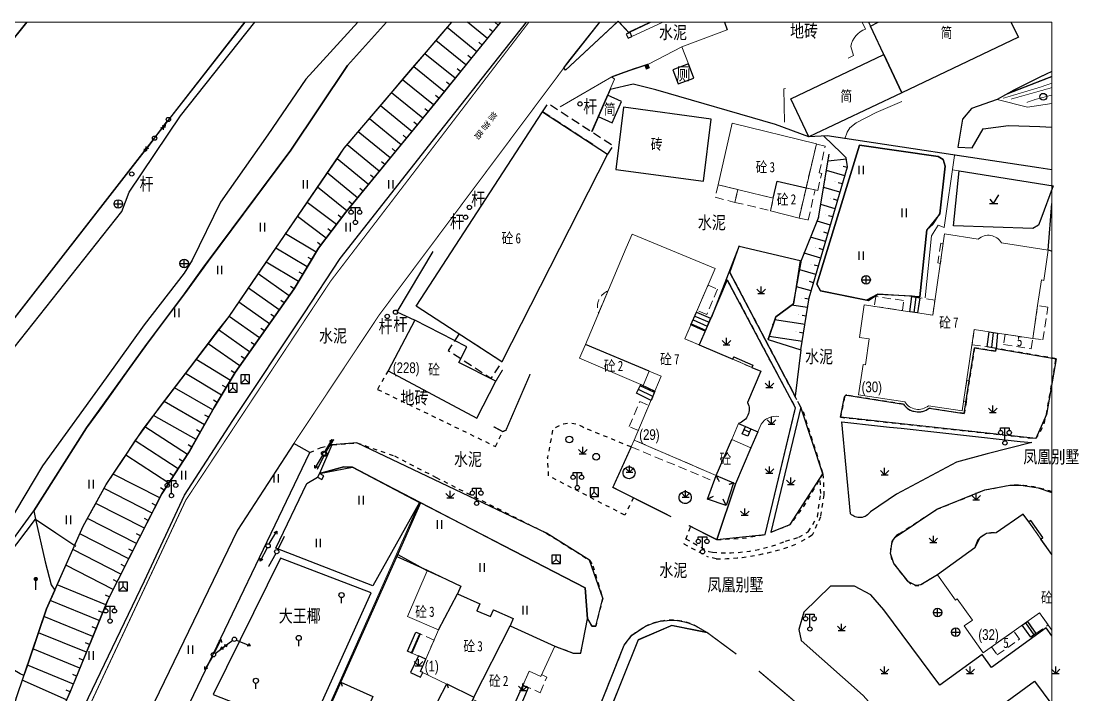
# Model space of a CAD drawing. Extents: x 396500 to 398250, y 1005980 to 1008200.
# Drawn here: x 397579.6 to 397703.1, y 1007451.5 to 1007530.1 of the extents above; entities that cross this region are included whole.
import ezdxf
from ezdxf.enums import TextEntityAlignment as Align

# ---------------------------------------------------------------- set-up
doc = ezdxf.new("R2010")
doc.units = 0
doc.header["$LTSCALE"] = 0.5
for name, pattern in [('X4', [1.6, 0, -1.6]), ('X5', [3, 2, -1]), ('X6', [2, 1, -1])]:
    doc.linetypes.add(name, pattern=pattern)
doc.layers.get('0').update_dxf_attribs({"linetype": 'CONTINUOUS'})
doc.layers.add('ASSIST', color=7, linetype='CONTINUOUS', plot=False)
for name, color, linetype in [('DGX', 2, 'CONTINUOUS'), ('DLDW', 11, 'CONTINUOUS'), ('DLSS', 4, 'CONTINUOUS'), ('DMTZ', 3, 'CONTINUOUS'), ('GXYZ', 2, 'CONTINUOUS'), ('JMD', 6, 'CONTINUOUS'), ('ZBTZ', 3, 'CONTINUOUS')]:
    doc.layers.add(name, color=color, linetype=linetype)
doc.layers.add('绘图层', color=6, linetype='CONTINUOUS', lineweight=5)
doc.styles.add('宋体', font='SIMSUN.TTF')
doc.styles.add('正等线体', font='simhei.ttf')
doc.styles.add('细等线体', font='长等线体_0.TTF', dxfattribs={"width": 0.8})
doc.linetypes.add('10421', pattern='A,2,[150,AAA.SHX,S=1,R=0,X=0,Y=1],1e-11', length=2)
doc.linetypes.add('10422', pattern='A,2,[150,AAA.SHX,S=1,R=0,X=0,Y=1],2,[177,AAA.SHX,S=1,R=0,X=0,Y=0.8],1e-09', length=4)
doc.linetypes.add('1161', pattern='A,0,[149,AAA.SHX,S=0.15,R=0,X=0,Y=0],-1.6', length=1.6)
doc.linetypes.add('443', pattern='A,5,[169,AAA.SHX,S=0.83,R=0,X=0,Y=0],5', length=10)
doc.linetypes.add('444', pattern='A,4.5,[145,AAA.SHX,S=1,R=0,X=0,Y=1],4.5,-0.5,[146,AAA.SHX,S=1,R=0,X=0,Y=0],-0.5', length=10)

# ---------------------------------------------------------------- blocks, each defined once
blk = doc.blocks.new('gc049')
for p, q in [((-1, 1), (-1, -1)), ((1, 1), (-1, 1)), ((-1, -1), (0, 0)), ((0, 0), (0, 1)), ((0, 0), (1, -1)), ((1, -1), (1, 1)), ((-1, -1), (1, -1))]:
    blk.add_line(p, q)
blk = doc.blocks.new('gc043')
for p, q in [((-1, 0), (1, 0)), ((0, -1), (0, 1))]:
    blk.add_line(p, q)
blk.add_circle((0, 0), 1)
blk = doc.blocks.new('gc097')
for p, q in [((-1, 2.9), (-1, 3.5)), ((-1, 3.5), (1, 3.5)), ((0, 0.5), (0, 3.5)), ((1, 3.5), (1, 2.9))]:
    blk.add_line(p, q)
for centre in [(-1, 2.4), (1, 2.4), (0, 0)]:
    blk.add_circle(centre, 0.5)
blk = doc.blocks.new('gc013b')
at = {"linetype": 'Continuous'}
blk.add_line((0.5, 0), (4, 0), dxfattribs=at)
at = {"linetype": 'Continuous', "flags": 128}
blk.add_lwpolyline([(3.39, 0.35), (4, 0), (3.39, -0.35)], dxfattribs=at)
blk = doc.blocks.new('gc170')
at = {"linetype": 'Continuous'}
blk.add_circle((0, 0), 0.5, dxfattribs=at)
blk = doc.blocks.new('gc124')
for p, q in [((-1, 1), (0, 0)), ((-0.8, 0), (0.8, 0)), ((0, 0), (0, 1.6)), ((0, 0), (1, 1))]:
    blk.add_line(p, q)
blk = doc.blocks.new('gc122')
blk.add_circle((0, 0), 0.8)
blk = doc.blocks.new('gc013c')
at = {"linetype": 'Continuous'}
blk.add_line((0.5, 0), (4, 0), dxfattribs=at)
at = {"linetype": 'Continuous', "const_width": 0.15, "flags": 128}
blk.add_lwpolyline([(3.775, 0, 1), (3.925, 0, 1)], format="xyb", close=True, dxfattribs=at)
blk = doc.blocks.new('gc013a')
at = {"linetype": 'Continuous'}
blk.add_line((0.5, 0), (4, 0), dxfattribs=at)
at = {"linetype": 'Continuous', "flags": 128}
for points in [[(2.77, 0.35), (3.38, 0), (2.77, -0.35)], [(3.39, 0.35), (4, 0), (3.39, -0.35)]]:
    blk.add_lwpolyline(points, dxfattribs=at)
blk = doc.blocks.new('gc121')
for p, q in [((-0.5, -1), (-0.5, 1)), ((0.5, -1), (0.5, 1))]:
    blk.add_line(p, q)
blk = doc.blocks.new('gc326')
blk.add_circle((0, 0), 0.8)
blk = doc.blocks.new('gc123')
for p, q in [((-1, 0), (1, 0)), ((0, 0), (-0.8, 1)), ((0, 0), (1.2, 2))]:
    blk.add_line(p, q)
blk = doc.blocks.new('gc325')
blk.add_line((0, 0), (0, 1.3))
blk.add_circle((0, 1.9), 0.6)
blk = doc.blocks.new('gc165')
blk.add_line((0, 0), (0, 2))
at = {"const_width": 0.5}
blk.add_lwpolyline([(-0.25, 2.5, 1), (0.25, 2.5, 1)], format="xyb", close=True, dxfattribs=at)
blk = doc.blocks.new('gc002')
at = {"const_width": 1}
blk.add_lwpolyline([(-0.5, 0), (0.5, 0)], dxfattribs=at)
blk = doc.blocks.new('GC200')
at = {"linetype": 'Continuous', "const_width": 0.2, "flags": 128}
blk.add_lwpolyline([(-0.1, 0, 1), (0.1, 0, 1)], format="xyb", close=True, dxfattribs=at)

msp = doc.modelspace()

# ---------------------------------------------------------------- linework, layer by layer
at = {"layer": 'ASSIST', "linetype": 'Continuous', "flags": 128}
for points in [[(397530.33, 1007433.17), (397595.2, 1007516.46), (397605.74, 1007530)], [(397530.33, 1007433.17), (397595.2, 1007516.46), (397605.74, 1007530)], [(397622.27, 1007530), (397617.71, 1007524.93), (397611.1, 1007515.07), (397606.91, 1007509.43), (397601.45, 1007502.1), (397598.69, 1007498.3), (397596.05, 1007494.78), (397594.24, 1007492.37), (397592.04, 1007489.31), (397589.92, 1007486.36), (397588.75, 1007484.73), (397587.26, 1007482.66), (397584.41, 1007478.18), (397582.37, 1007474.97), (397581.09, 1007472.95), (397581.28, 1007472), (397582.4, 1007467), (397583.13, 1007464.33), (397583.55, 1007463.7), (397586.85, 1007471.16), (397589.09, 1007475.2), (397589.56, 1007476.04), (397591.56, 1007479.05), (397592.92, 1007481.14), (397595.89, 1007485.17), (397599.3, 1007489.65), (397602.67, 1007494.07), (397603.89, 1007495.66), (397607.28, 1007500.61), (397609.36, 1007503.64), (397616.51, 1007514.06), (397617.34, 1007515.28), (397619.65, 1007517.98), (397622.25, 1007521.03), (397623.81, 1007522.86), (397625.37, 1007524.69), (397626.94, 1007526.53), (397628.49, 1007528.34), (397629.91, 1007530)], [(397635.6, 1007530), (397633.08, 1007526.88), (397628.23, 1007520.91), (397619.95, 1007510.79), (397617.54, 1007507.84), (397614.34, 1007503.62), (397613.25, 1007501.79), (397611.51, 1007498.89), (397604.61, 1007489.1), (397602.15, 1007485.01), (397599.54, 1007480.41), (397599.15, 1007479.72), (397596.03, 1007474.93), (397592.51, 1007468.01), (397590.92, 1007464.89), (397589.68, 1007462.46), (397587.7, 1007457.61), (397587.01, 1007455.91), (397585.89, 1007453.18), (397585.66, 1007452.6), (397585.32, 1007451.82), (397584.76, 1007450.55)], [(397587.01, 1007450.21), (397594, 1007464.8), (397598.69, 1007474.78), (397604.35, 1007483.51), (397612.62, 1007495.96), (397616.87, 1007502.4), (397627.76, 1007516.27), (397638.63, 1007530)], [(397649.23, 1007530), (397643.2, 1007524.41), (397643.01, 1007524.67), (397643.73, 1007525.64), (397647.2, 1007530)]]:
    msp.add_lwpolyline(points, dxfattribs=at)
at = {"layer": 'ASSIST', "linetype": 'X4'}
for points in [[(397552.82, 1007401.83), (397553.56, 1007404.91), (397556.72, 1007409.59), (397561.85, 1007416.6), (397564.78, 1007420.59), (397569.52, 1007428.85), (397576.48, 1007442.4), (397579.06, 1007451.18), (397582.59, 1007461.52), (397586.85, 1007471.16), (397589.56, 1007476.04), (397593.86, 1007482.5), (397603.89, 1007495.66), (397617.34, 1007515.28), (397629.91, 1007530)], [(397666.84, 1007492.98), (397667.74, 1007495.62), (397669.83, 1007497.13), (397670.74, 1007502.21), (397672.74, 1007507.17), (397674, 1007514.58)]]:
    msp.add_lwpolyline(points, dxfattribs=at)
at = {"layer": 'ASSIST', "linetype": '1161', "flags": 128}
for points in [[(397649.46, 1007530), (397650.58, 1007528.81), (397653.13, 1007530)], [(397700, 1007524.24), (397698.68, 1007523.6), (397695.54, 1007522.08), (397693.6, 1007520.97), (397690.61, 1007519.93), (397689.57, 1007518.67), (397688.99, 1007515.41), (397690.69, 1007515.32), (397691.98, 1007517.55), (397694.94, 1007517.93), (397698.6, 1007517.83), (397700, 1007517.74)], [(397700, 1007503.28), (397699.56, 1007503.38), (397700, 1007508.84)], [(397700, 1007467.88), (397698.72, 1007469.67), (397698.95, 1007469.84), (397697.52, 1007471.84), (397697.29, 1007471.68), (397696.63, 1007472.59), (397693.5, 1007470.38), (397692.34, 1007470.31), (397691.52, 1007469.76), (397691.01, 1007468.63), (397686.62, 1007465.51), (397684.67, 1007464.31), (397684.11, 1007464.26), (397683.23, 1007464.67), (397681.55, 1007466.82), (397681.15, 1007467.99), (397681.35, 1007469.4), (397681.68, 1007469.9), (397686.57, 1007473.14), (397692.16, 1007475.4), (397695.1, 1007475.96), (397696.37, 1007475.94), (397698.39, 1007475.65), (397700, 1007475.11)]]:
    msp.add_lwpolyline(points, dxfattribs=at)
at = {"layer": 'ASSIST', "linetype": 'Continuous', "flags": 128}
for points in [[(397686.73, 1007514.33), (397687.3, 1007513.98), (397687.53, 1007513.19), (397686.92, 1007507.61), (397685.4, 1007505.77), (397684.57, 1007497.96), (397679.67, 1007498.26), (397678.34, 1007497.55), (397672.98, 1007498.66), (397672.53, 1007499.41), (397677.51, 1007515.63)], [(397684.31, 1007496.06), (397683.42, 1007496.2), (397683.64, 1007497.98), (397684.56, 1007497.84)], [(397657.83, 1007494.66), (397658.48, 1007496.15), (397660.14, 1007495.44), (397659.5, 1007493.94)], [(397692.65, 1007493.86), (397693.64, 1007493.71), (397693.48, 1007491.92), (397692.45, 1007492.09)], [(397653.63, 1007486.93), (397653.18, 1007485.85), (397651.49, 1007486.69), (397652, 1007487.72)], [(397664.85, 1007482.54), (397664.48, 1007481.67), (397663.84, 1007481.94), (397664.21, 1007482.82)], [(397614.74, 1007476.62), (397614.96, 1007477.05), (397614.46, 1007477.32), (397617.3, 1007478.1), (397618.33, 1007478.05), (397626.13, 1007473.95), (397620.69, 1007464.21), (397609.34, 1007468.59), (397612.97, 1007476.14), (397614.24, 1007476.88)], [(397641.93, 1007457.16), (397644.1, 1007456.37), (397644.96, 1007456.36), (397645.77, 1007460.37), (397645.47, 1007463.97), (397626.27, 1007473.89), (397623.48, 1007467.62), (397627.03, 1007466.02), (397630.98, 1007464.17), (397630.59, 1007463.29), (397633.18, 1007462.11), (397632.85, 1007461.31), (397634.43, 1007460.62), (397634.79, 1007461.41), (397637.09, 1007460.38), (397636.74, 1007459.54)], [(397698.13, 1007458.63), (397697.53, 1007458.21), (397696.53, 1007459.62), (397697.13, 1007460.05)], [(397625.25, 1007456.36), (397624.75, 1007456.58), (397625.72, 1007458.79), (397626.22, 1007458.59)]]:
    msp.add_lwpolyline(points, close=True, dxfattribs=at)
at = {"layer": 'ASSIST', "linetype": '1161', "flags": 128}
for points in [[(397700.13, 1007510.89), (397698.71, 1007507.02), (397698.42, 1007506.3), (397697.75, 1007505.9), (397688.5, 1007506.23), (397689.17, 1007512.63)], [(397662.39, 1007500.8), (397663.48, 1007503.84), (397670.61, 1007502.19), (397669.83, 1007497.13), (397667.74, 1007495.62), (397666.84, 1007492.98), (397670.69, 1007491.74), (397670, 1007486.33)], [(397670.67, 1007485.05), (397667.18, 1007470.48), (397669.44, 1007471.37), (397673.26, 1007477.27)], [(397579.48, 1007453.92), (397575.94, 1007456.02), (397571.32, 1007458.97), (397574.71, 1007463.36), (397581.28, 1007472), (397582.4, 1007467), (397583.13, 1007464.33), (397583.55, 1007463.7), (397582.59, 1007461.52), (397580.34, 1007454.94), (397579.94, 1007453.76)]]:
    msp.add_lwpolyline(points, close=True, dxfattribs=at)
for points in [[(397666.51, 1007470.21), (397670.05, 1007484.97), (397662.08, 1007499.93), (397660.15, 1007495.44), (397658.8, 1007492.32), (397662.73, 1007490.65), (397662.85, 1007490.92), (397665.08, 1007489.98), (397664.96, 1007489.7), (397666, 1007489.25), (397664.46, 1007485.59, -0.461816), (397663.41, 1007483.16), (397665.65, 1007482.2), (397664.84, 1007480.31), (397663.04, 1007476.12), (397660.85, 1007469.6)], [(397699.35, 1007484.21), (397698.1, 1007481.4), (397675.32, 1007483.89), (397675.78, 1007486.26, -0.346306), (397676.05, 1007486.47), (397682.65, 1007485.41, 0.418569), (397685.66, 1007484.93), (397689.76, 1007484.31), (397690.33, 1007488.14), (397690.96, 1007492), (397693.42, 1007491.61), (397693.48, 1007491.92), (397700.49, 1007490.72)]]:
    msp.add_lwpolyline(points, format="xyb", close=True, dxfattribs=at)
at = {"layer": 'DGX', "color": 3, "linetype": 'Continuous', "lineweight": -2, "const_width": 0.15, "elevation": 30, "flags": 128}
msp.add_lwpolyline([(397700, 1007523.66), (397694.72, 1007521.61)], dxfattribs=at)
at = {"layer": 'DGX', "linetype": 'Continuous', "const_width": 0.075, "flags": 128}
for points, elevation in [([(397700, 1007522.88), (397698.63, 1007522.41), (397694.28, 1007521.11)], 30.5), ([(397700, 1007522.36), (397695.23, 1007521.02)], 31), ([(397700, 1007521.49), (397698, 1007520.96), (397697.03, 1007520.62)], 31.5), ([(397691.55, 1007516.8), (397691.54, 1007516.78)], 30.5)]:
    msp.add_lwpolyline(points, dxfattribs=dict(at, elevation=elevation))
at = {"layer": 'DLDW', "linetype": 'Continuous', "flags": 128}
msp.add_lwpolyline([(397658.17, 1007523.46), (397657.57, 1007525.12), (397655.74, 1007524.45), (397656.34, 1007522.8)], close=True, dxfattribs=at)
at = {"layer": 'DLSS', "linetype": 'Continuous', "const_width": 0.2, "elevation": -27.35, "flags": 128}
msp.add_lwpolyline([(397500, 1007429.58), (397500.02, 1007429.6), (397536.53, 1007475.6), (397580.28, 1007530)], dxfattribs=at)
at = {"layer": 'DLSS', "linetype": 'Continuous', "lineweight": 0, "const_width": 0.125, "flags": 128}
for points in [[(397555.19, 1007400), (397568.63, 1007416.74), (397570.99, 1007419.96), (397576.73, 1007428.21), (397580.04, 1007434.05), (397584.84, 1007444.3), (397589.27, 1007453.78), (397598.83, 1007474.19), (397615.76, 1007499.78), (397638.85, 1007529.92), (397638.92, 1007530)], [(397564.12, 1007400), (397569.88, 1007407.06), (397574.06, 1007412.39), (397579.21, 1007419.79), (397584.76, 1007428.03), (397594.59, 1007449.45), (397604.89, 1007470.69), (397611.45, 1007480.81), (397621.44, 1007495.84), (397642.86, 1007524.48), (397647.21, 1007530)]]:
    msp.add_lwpolyline(points, dxfattribs=at)
at = {"layer": 'DLSS', "linetype": 'X6'}
for points in [[(397662.39, 1007500.8), (397670.67, 1007485.05)], [(397670.05, 1007484.97), (397662.08, 1007499.93)]]:
    msp.add_lwpolyline(points, close=True, dxfattribs=at)
msp.add_lwpolyline([(397675.32, 1007483.89), (397698.1, 1007481.4, 0.133668), (397699.35, 1007484.21), (397700.49, 1007490.72), (397693.48, 1007491.92), (397693.42, 1007491.61), (397690.96, 1007492), (397690.33, 1007488.14), (397689.97, 1007485.69), (397689.76, 1007484.31), (397685.66, 1007484.93, -0.418569), (397682.65, 1007485.41), (397676.05, 1007486.47, 0.346306), (397675.78, 1007486.26)], format="xyb", close=True, dxfattribs=at)
for points in [[(397622.46, 1007489.32), (397621.24, 1007487.14), (397635.02, 1007480.47), (397635.86, 1007482.21)], [(397670.93, 1007484.56), (397673.26, 1007477.27), (397673.36, 1007474.84), (397672.97, 1007472.27), (397672, 1007470.11)], [(397613.34, 1007479.77), (397614.64, 1007480.36), (397615.98, 1007480.68), (397618.8, 1007480.9), (397623.21, 1007479.37), (397628.07, 1007476.86), (397640.95, 1007470.36), (397645.99, 1007467.21), (397646.39, 1007466.54), (397647.54, 1007462.77), (397646.72, 1007459.5), (397646.26, 1007459.51), (397645.77, 1007460.37)], [(397651.12, 1007474.49), (397650.11, 1007472.46), (397641.22, 1007477.04), (397641.1, 1007479.18)], [(397657.74, 1007471.01), (397657, 1007469.1), (397659.84, 1007467.59)], [(397641.93, 1007457.16), (397644.1, 1007456.37), (397644.67, 1007456.37), (397644.96, 1007456.36), (397645.77, 1007460.37)]]:
    msp.add_lwpolyline(points, dxfattribs=at)
at = {"layer": 'DLSS', "linetype": 'X6', "flags": 128}
for points in [[(397660.85, 1007469.6), (397663.94, 1007469.76), (397666.51, 1007470.21), (397670.05, 1007484.97)], [(397670.67, 1007485.05), (397667.18, 1007470.48), (397669.44, 1007471.37), (397670.95, 1007473.35), (397673.26, 1007477.27)]]:
    msp.add_lwpolyline(points, dxfattribs=at)
at = {"layer": 'DLSS', "linetype": 'X6'}
for points in [[(397650.86, 1007480.42), (397645.31, 1007482.67, 0.349106), (397641.67, 1007482.38), (397641.1, 1007479.18)], [(397657.24, 1007469.7), (397659.92, 1007468.21), (397660.36, 1007468.13, 0.120147), (397668.89, 1007469.43), (397670.44, 1007469.88), (397671.54, 1007470.51), (397672.61, 1007472.26), (397673.01, 1007474.99), (397672.93, 1007476.71)], [(397686.62, 1007465.51), (397684.67, 1007464.31, -0.299944), (397683.13, 1007464.78), (397681.55, 1007466.82, -0.207146), (397681.21, 1007468.75, -0.269849), (397682.15, 1007470.27), (397686.57, 1007473.14), (397692.16, 1007475.4), (397695.1, 1007475.96, -0.094701), (397700, 1007475.18, -0.094701)], [(397672, 1007470.11), (397670.28, 1007469.13, -0.090632), (397660.8, 1007467.35), (397659.84, 1007467.59)], [(397637.03, 1007423.19), (397636.76, 1007423.92), (397650.04, 1007457.28), (397650.95, 1007458.47), (397652.28, 1007459.35, -0.258295), (397658.66, 1007459.4), (397659.73, 1007458.76)]]:
    msp.add_lwpolyline(points, format="xyb", dxfattribs=at)
at = {"layer": 'DMTZ', "linetype": 'Continuous'}
for p, q in [((397634.08, 1007528.11), (397631.75, 1007530)), ((397635.34, 1007529.66), (397634.92, 1007530)), ((397632.82, 1007526.55), (397629.36, 1007529.36)), ((397634.71, 1007528.88), (397634.32, 1007529.2)), ((397631.55, 1007525), (397628.06, 1007527.84)), ((397633.45, 1007527.33), (397633.06, 1007527.65)), ((397630.29, 1007523.45), (397626.76, 1007526.32)), ((397632.19, 1007525.78), (397631.8, 1007526.09)), ((397629.03, 1007521.9), (397625.46, 1007524.79)), ((397630.92, 1007524.23), (397630.54, 1007524.54)), ((397627.77, 1007520.34), (397624.17, 1007523.27)), ((397629.66, 1007522.67), (397629.28, 1007522.99)), ((397626.51, 1007518.79), (397622.87, 1007521.75)), ((397628.4, 1007521.12), (397628.01, 1007521.44)), ((397625.24, 1007517.24), (397621.58, 1007520.25)), ((397627.14, 1007519.57), (397626.75, 1007519.88)), ((397623.98, 1007515.7), (397620.28, 1007518.73)), ((397625.88, 1007518.02), (397625.49, 1007518.33)), ((397622.71, 1007514.15), (397618.98, 1007517.2)), ((397624.61, 1007516.47), (397624.22, 1007516.79)), ((397621.44, 1007512.6), (397617.68, 1007515.68)), ((397623.34, 1007514.92), (397622.96, 1007515.24)), ((397620.17, 1007511.06), (397616.51, 1007514.06)), ((397676, 1007514.02), (397673.86, 1007513.76)), ((397622.07, 1007513.38), (397621.69, 1007513.69)), ((397675.8, 1007512.07), (397673.68, 1007512.69)), ((397676.08, 1007513.03), (397675.6, 1007513.17)), ((397618.9, 1007509.51), (397615.37, 1007512.41)), ((397620.81, 1007511.83), (397620.42, 1007512.15)), ((397617.64, 1007507.96), (397614.24, 1007510.75)), ((397619.54, 1007510.28), (397619.15, 1007510.6)), ((397675.24, 1007510.15), (397673.34, 1007510.7)), ((397675.52, 1007511.11), (397675.04, 1007511.25)), ((397616.43, 1007506.37), (397613.01, 1007508.96)), ((397618.27, 1007508.74), (397617.88, 1007509.05)), ((397674.96, 1007509.19), (397674.48, 1007509.33)), ((397674.68, 1007508.23), (397673.01, 1007508.72)), ((397615.22, 1007504.78), (397611.87, 1007507.31)), ((397617.03, 1007507.17), (397616.63, 1007507.47)), ((397674.12, 1007506.31), (397672.58, 1007506.76)), ((397674.4, 1007507.27), (397673.92, 1007507.41)), ((397614.06, 1007503.15), (397610.49, 1007505.29)), ((397615.82, 1007505.57), (397615.42, 1007505.88)), ((397673.84, 1007505.35), (397673.36, 1007505.49)), ((397614.62, 1007503.98), (397614.22, 1007504.28)), ((397673.56, 1007504.39), (397671.82, 1007504.89)), ((397613.03, 1007501.43), (397609.36, 1007503.64)), ((397673, 1007502.47), (397671.07, 1007503.03)), ((397673.28, 1007503.43), (397672.8, 1007503.57)), ((397612.01, 1007499.72), (397608.23, 1007501.98)), ((397613.55, 1007502.29), (397613.12, 1007502.55)), ((397672.72, 1007501.51), (397672.24, 1007501.65)), ((397610.91, 1007498.04), (397607.28, 1007500.61)), ((397612.52, 1007500.57), (397612.09, 1007500.83)), ((397672.44, 1007500.55), (397670.54, 1007501.1)), ((397611.49, 1007498.86), (397611.08, 1007499.15)), ((397671.88, 1007498.63), (397670.18, 1007499.12)), ((397672.16, 1007499.59), (397671.68, 1007499.73)), ((397609.76, 1007496.41), (397606.15, 1007498.96)), ((397608.61, 1007494.77), (397605.02, 1007497.31)), ((397610.34, 1007497.23), (397609.93, 1007497.51)), ((397671.47, 1007496.68), (397669.6, 1007496.97)), ((397671.62, 1007497.66), (397671.13, 1007497.74)), ((397607.46, 1007493.14), (397603.89, 1007495.66)), ((397609.19, 1007495.59), (397608.78, 1007495.88)), ((397671.31, 1007495.69), (397670.82, 1007495.76)), ((397606.3, 1007491.51), (397602.67, 1007494.07)), ((397608.03, 1007493.96), (397607.62, 1007494.25)), ((397671.16, 1007494.7), (397667.61, 1007495.26)), ((397670.85, 1007492.72), (397666.96, 1007493.33)), ((397671, 1007493.71), (397670.51, 1007493.79)), ((397605.15, 1007489.87), (397601.46, 1007492.47)), ((397606.88, 1007492.32), (397606.47, 1007492.61)), ((397604.06, 1007488.19), (397600.04, 1007490.61)), ((397605.73, 1007490.69), (397605.32, 1007490.98)), ((397604.58, 1007489.05), (397604.15, 1007489.31)), ((397603.03, 1007486.48), (397598.82, 1007489.01)), ((397602.01, 1007484.76), (397597.52, 1007487.31)), ((397603.55, 1007487.34), (397603.12, 1007487.59)), ((397601.02, 1007483.02), (397596.3, 1007485.71)), ((397602.52, 1007485.62), (397602.09, 1007485.88)), ((397600.04, 1007481.28), (397595.08, 1007484.1)), ((397601.52, 1007483.89), (397601.08, 1007484.14)), ((397599.04, 1007479.55), (397594.07, 1007482.78)), ((397600.53, 1007482.15), (397600.1, 1007482.4)), ((397597.95, 1007477.87), (397592.94, 1007481.13)), ((397599.54, 1007480.41), (397599.11, 1007480.66)), ((397596.86, 1007476.2), (397591.84, 1007479.46)), ((397598.49, 1007478.71), (397598.07, 1007478.98)), ((397595.81, 1007474.49), (397590.37, 1007477.26)), ((397597.4, 1007477.04), (397596.98, 1007477.31)), ((397594.9, 1007472.71), (397589.29, 1007475.57)), ((397596.31, 1007475.36), (397595.89, 1007475.63)), ((397594, 1007470.93), (397588.32, 1007473.82)), ((397595.36, 1007473.6), (397594.91, 1007473.83)), ((397593.09, 1007469.15), (397587.35, 1007472.07)), ((397594.45, 1007471.82), (397594, 1007472.05)), ((397592.18, 1007467.37), (397586.46, 1007470.28)), ((397593.54, 1007470.04), (397593.1, 1007470.27)), ((397591.27, 1007465.58), (397585.65, 1007468.45)), ((397592.64, 1007468.26), (397592.19, 1007468.48)), ((397590.37, 1007463.8), (397584.84, 1007466.61)), ((397591.73, 1007466.47), (397591.28, 1007466.7)), ((397590.82, 1007464.69), (397590.38, 1007464.92)), ((397589.5, 1007462), (397583.82, 1007464.32)), ((397588.74, 1007460.15), (397583.02, 1007462.49)), ((397589.91, 1007462.91), (397589.47, 1007463.14)), ((397589.12, 1007461.08), (397588.66, 1007461.26)), ((397587.98, 1007458.3), (397582.28, 1007460.63)), ((397587.23, 1007456.45), (397581.64, 1007458.73)), ((397588.36, 1007459.22), (397587.9, 1007459.41)), ((397587.61, 1007457.37), (397587.14, 1007457.56)), ((397586.47, 1007454.6), (397580.99, 1007456.84)), ((397585.72, 1007452.74), (397580.34, 1007454.94)), ((397586.85, 1007455.52), (397586.39, 1007455.71)), ((397586.09, 1007453.67), (397585.63, 1007453.86)), ((397584.92, 1007450.91), (397579.74, 1007453.19)), ((397585.32, 1007451.82), (397584.87, 1007452.03))]:
    msp.add_line(p, q, dxfattribs=at)
at = {"layer": 'DMTZ', "linetype": '10421', "flags": 128}
msp.add_lwpolyline([(397546.54, 1007448.85), (397549.58, 1007450.65), (397556.2, 1007460.85), (397558.54, 1007464.46), (397570.59, 1007480.66), (397573.44, 1007484.14), (397576.55, 1007489.23), (397591.36, 1007507.89), (397592.23, 1007510.16), (397598.22, 1007519.05), (397606.9, 1007530)], dxfattribs=at)
at = {"layer": 'DMTZ', "linetype": 'Continuous'}
for points in [[(397552.82, 1007401.83), (397560.84, 1007411.14), (397569.7, 1007422.95), (397575.91, 1007431.81), (397579.21, 1007437.97), (397585.53, 1007452.28), (397589.68, 1007462.46), (397596.03, 1007474.93), (397599.15, 1007479.72), (397602.15, 1007485.01), (397604.61, 1007489.1), (397611.51, 1007498.89), (397614.34, 1007503.62), (397617.54, 1007507.84), (397626.43, 1007518.69), (397635.62, 1007530)], [(397670.69, 1007491.74), (397671.65, 1007497.81), (397676.11, 1007513.11), (397675.98, 1007514.18)]]:
    msp.add_lwpolyline(points, dxfattribs=at)
at = {"layer": 'DMTZ', "linetype": '10421', "elevation": 17.3}
for points in [[(397618.94, 1007530), (397612.88, 1007523.35), (397608.43, 1007516.83), (397602.9, 1007508.99), (397599.6, 1007502.23), (397598.66, 1007500.7), (397593.97, 1007494.69), (397589.53, 1007488.48), (397582.11, 1007478.22), (397576.84, 1007469.48), (397573.03, 1007464.39), (397570.87, 1007461.15), (397567.89, 1007458.24), (397563.52, 1007452.22), (397558.55, 1007446.3)], [(397564.8, 1007451.17), (397570.56, 1007458.98), (397577.79, 1007468.41), (397581.09, 1007472.95), (397587.26, 1007482.66), (397594.24, 1007492.37), (397598.69, 1007498.3), (397600.85, 1007501.29), (397611.1, 1007515.07), (397617.71, 1007524.93), (397622.27, 1007530)]]:
    msp.add_lwpolyline(points, dxfattribs=at)
at = {"layer": 'DMTZ', "linetype": '10422', "lineweight": 0}
for points in [[(397643.2, 1007524.41), (397649.35, 1007530.11), (397650.62, 1007528.73)], [(397654.56, 1007530), (397650.94, 1007528.33)], [(397657.57, 1007525.12), (397656.76, 1007527.1), (397662.05, 1007529.09)], [(397652.89, 1007525.1), (397656.76, 1007527.1)], [(397642.57, 1007520.1), (397648.59, 1007523.61)], [(397646.22, 1007517.22), (397648.91, 1007523.33), (397648.59, 1007523.61)], [(397668.76, 1007518.31), (397668.7, 1007522.2), (397668.9, 1007522.27)], [(397675.98, 1007514.18), (397675.4, 1007514.76), (397673.36, 1007516.7)], [(397663.48, 1007503.84), (397670.61, 1007502.19)], [(397593.1, 1007399.99), (397610.11, 1007437.9), (397626.13, 1007473.95)]]:
    msp.add_lwpolyline(points, dxfattribs=at)
at = {"layer": 'DMTZ', "linetype": '10422', "flags": 128}
for points in [[(397650.7, 1007528.87), (397652.37, 1007529.65), (397653.13, 1007530)], [(397598.87, 1007449.65), (397613.34, 1007479.77)]]:
    msp.add_lwpolyline(points, dxfattribs=at)
at = {"layer": 'DMTZ', "linetype": '10422', "lineweight": 0, "flags": 128}
for points in [[(397676.22, 1007525.81), (397676.81, 1007526.12), (397676.51, 1007527.16, -0.269182), (397678.22, 1007529.19), (397677.85, 1007530)], [(397664.84, 1007480.31), (397666.03, 1007483.09, -0.294096), (397668.11, 1007483.97)]]:
    msp.add_lwpolyline(points, format="xyb", dxfattribs=at)
at = {"layer": 'DMTZ', "linetype": '10421', "lineweight": 0}
for points in [[(397693.6, 1007520.97), (397695.54, 1007522.08), (397700, 1007524.24)], [(397675.83, 1007516.39), (397676.09, 1007517.16), (397676.39, 1007517.68), (397677.12, 1007518.23), (397679.48, 1007519.47), (397682.45, 1007520.75)], [(397700, 1007517.74), (397698.6, 1007517.83), (397694.94, 1007517.93), (397691.98, 1007517.55), (397690.69, 1007515.32), (397688.99, 1007515.41), (397689.57, 1007518.67), (397690.61, 1007519.93), (397693.6, 1007520.97), (397697.16, 1007520.08), (397700, 1007520.5)], [(397685.2, 1007497.82), (397685.93, 1007505.05), (397686.7, 1007506.29), (397687.42, 1007506.04), (397688.61, 1007514.45)], [(397700, 1007510.91), (397688.37, 1007512.76)]]:
    msp.add_lwpolyline(points, dxfattribs=at)
at = {"layer": 'GXYZ', "linetype": 'Continuous'}
for p, q in [((397596.42, 1007518.04), (397605.77, 1007530)), ((397595.34, 1007516.66), (397596.66, 1007518.44)), ((397531.56, 1007434.74), (397593.97, 1007514.88))]:
    msp.add_line(p, q, dxfattribs=at)
at = {"layer": 'JMD', "linetype": 'Continuous'}
for p, q in [((397683.42, 1007496.2), (397683.64, 1007497.98)), ((397683.91, 1007496.12), (397684.15, 1007497.9)), ((397658.28, 1007495.7), (397659.95, 1007494.98)), ((397658.48, 1007496.15), (397660.14, 1007495.44)), ((397657.88, 1007494.78), (397659.55, 1007494.06)), ((397658.08, 1007495.24), (397659.75, 1007494.52)), ((397693.14, 1007493.79), (397692.96, 1007492.01)), ((397693.64, 1007493.71), (397693.48, 1007491.92)), ((397653.18, 1007485.85), (397651.49, 1007486.69)), ((397653.37, 1007486.31), (397651.7, 1007487.13)), ((397653.57, 1007486.77), (397651.92, 1007487.57)), ((397664.48, 1007481.67), (397663.84, 1007481.94)), ((397664.68, 1007482.13), (397664.04, 1007482.4)), ((397660.79, 1007477.09), (397661.14, 1007476.37)), ((397660.79, 1007477.09), (397660.99, 1007476.63)), ((397662.82, 1007476.22), (397662.25, 1007476.02)), ((397662.82, 1007476.22), (397662.36, 1007476.02)), ((397659.76, 1007474.33), (397660.48, 1007474.67)), ((397659.76, 1007474.33), (397660.21, 1007474.54)), ((397661.94, 1007473.6), (397661.59, 1007474.32)), ((397661.94, 1007473.6), (397661.71, 1007474.04)), ((397697.53, 1007458.21), (397696.53, 1007459.62)), ((397697.94, 1007458.5), (397696.94, 1007459.91)), ((397624.75, 1007456.58), (397625.72, 1007458.79)), ((397625.21, 1007456.38), (397626.18, 1007458.6)), ((397616.94, 1007452.95), (397617.12, 1007452.49)), ((397629.31, 1007452.76), (397629.47, 1007452.29))]:
    msp.add_line(p, q, dxfattribs=at)
at = {"layer": 'JMD', "color": 6, "linetype": '443', "const_width": 0.15, "flags": 128}
for points in [[(397653.13, 1007530), (397650.7, 1007528.87)], [(397652.89, 1007525.1), (397651.2, 1007524.55), (397650.88, 1007524.44), (397650.24, 1007524.21), (397649.73, 1007524.03), (397648.59, 1007523.61)], [(397635.04, 1007488.08), (397635.84, 1007489.42)], [(397634.8, 1007482.78), (397635.86, 1007482.21), (397636.23, 1007482.37), (397639.06, 1007488.92)], [(397650.86, 1007480.42), (397648.72, 1007475.7), (397655.52, 1007472.28)], [(397657.59, 1007471.25), (397660.85, 1007469.6), (397663.04, 1007476.12)], [(397663.14, 1007456.24), (397659.73, 1007458.76), (397655.6, 1007459.59), (397651.69, 1007457.9), (397645.55, 1007442.7)], [(397673.32, 1007447.66), (397669.59, 1007451.04), (397665.77, 1007454.26)]]:
    msp.add_lwpolyline(points, dxfattribs=at)
at = {"layer": 'JMD', "linetype": 'Continuous', "flags": 128}
for points in [[(397678.58, 1007530), (397678.79, 1007529.55), (397679.7, 1007530)], [(397695.18, 1007530), (397696.1, 1007528.24), (397682.46, 1007521.76), (397678.79, 1007529.55), (397679.7, 1007530)], [(397667.46, 1007509.46), (397667.92, 1007511.45), (397671.28, 1007510.66)], [(397683.64, 1007497.98), (397684.56, 1007497.84)], [(397657.83, 1007494.66), (397658.48, 1007496.15)], [(397660.14, 1007495.44), (397659.5, 1007493.94)], [(397684.31, 1007496.06), (397683.42, 1007496.2)], [(397692.65, 1007493.86), (397693.64, 1007493.71)], [(397652.97, 1007489.27), (397645.51, 1007492.38)], [(397693.48, 1007491.92), (397692.45, 1007492.09)], [(397651.49, 1007486.69), (397652, 1007487.72)], [(397653.63, 1007486.93), (397653.18, 1007485.85)], [(397663.84, 1007481.94), (397664.21, 1007482.82)], [(397664.85, 1007482.54), (397664.48, 1007481.67)], [(397660.79, 1007477.09), (397662.6, 1007481.28)], [(397628.35, 1007459.07), (397630.59, 1007463.29)], [(397632.5, 1007451.23), (397636.74, 1007459.54)], [(397696.53, 1007459.62), (397697.13, 1007460.05)], [(397625.72, 1007458.79), (397626.22, 1007458.59)], [(397698.13, 1007458.63), (397697.53, 1007458.21)], [(397625.25, 1007456.36), (397624.75, 1007456.58)]]:
    msp.add_lwpolyline(points, dxfattribs=at)
for points in [[(397650.95, 1007528.34), (397650.74, 1007528.79), (397650.29, 1007528.58), (397650.5, 1007528.13)], [(397671.61, 1007516.6), (397669.5, 1007521.06), (397680.36, 1007526.21), (397682.46, 1007521.76)], [(397648.09, 1007521.46), (397647, 1007518.99), (397648.63, 1007518.26), (397649.73, 1007520.73)], [(397659.29, 1007511.44), (397660.21, 1007518.69), (397649.97, 1007520.06), (397649.07, 1007512.82)], [(397635.76, 1007490.34), (397625.75, 1007496.86), (397640.51, 1007519.52), (397648.09, 1007514.58)], [(397632.83, 1007483.78), (397635.04, 1007488.08), (397630.73, 1007490.29), (397631.65, 1007492.09), (397625.58, 1007495.23), (397622.46, 1007489.32)], [(397661.94, 1007473.6), (397659.76, 1007474.33), (397660.79, 1007477.09), (397662.82, 1007476.22)], [(397620.67, 1007451.29), (397614.92, 1007438.03), (397611.08, 1007439.81), (397616.94, 1007452.95)], [(397632.5, 1007451.23), (397632.37, 1007450.96), (397631.44, 1007449.13), (397628.28, 1007450.74), (397629.31, 1007452.76)]]:
    msp.add_lwpolyline(points, close=True, dxfattribs=at)
at = {"layer": 'JMD', "linetype": '444', "flags": 128}
for points in [[(397700, 1007512.76), (397698.48, 1007512.99), (397673.76, 1007516.72), (397671.61, 1007516.6), (397667.72, 1007518.04), (397653.75, 1007522.1), (397651.09, 1007522.78), (397648.39, 1007522.13), (397646.6, 1007518), (397646.25, 1007517.21)], [(397645.77, 1007460.37), (397645.47, 1007463.97), (397636, 1007468.86), (397626.27, 1007473.89), (397618.33, 1007478.05), (397617.3, 1007478.1), (397614.46, 1007477.32)], [(397593.62, 1007400), (397595.1, 1007404.07), (397596.23, 1007406.58), (397602.16, 1007419.81), (397624.56, 1007470.04), (397626.27, 1007473.89)], [(397552.95, 1007437.09), (397556.19, 1007440.37), (397557.34, 1007441.83), (397561.75, 1007446.25), (397565, 1007450.78), (397574.71, 1007463.36), (397581.28, 1007472), (397583.68, 1007470.39), (397586, 1007468.84)]]:
    msp.add_lwpolyline(points, dxfattribs=at)
at = {"layer": 'JMD', "linetype": 'X5', "flags": 128}
for points in [[(397640.51, 1007519.52), (397641.16, 1007520.52), (397648.75, 1007515.58), (397648.09, 1007514.58)], [(397635.76, 1007490.34), (397630.75, 1007493.6), (397629.5, 1007491.68), (397634.51, 1007488.42)]]:
    msp.add_lwpolyline(points, close=True, dxfattribs=at)
at = {"layer": 'JMD', "linetype": 'Continuous', "lineweight": 0}
for points in [[(397672.49, 1007515.79), (397662.67, 1007518.2), (397661.01, 1007511.03), (397667.46, 1007509.46), (397667.13, 1007507.99), (397670.46, 1007507.14)], [(397628.35, 1007459.07), (397626.24, 1007454.23), (397632.5, 1007451.23), (397632.37, 1007450.96), (397636.6, 1007449), (397638.96, 1007454.25), (397640.29, 1007453.64), (397641.93, 1007457.16), (397636.74, 1007459.54), (397637.09, 1007460.38), (397634.79, 1007461.41), (397634.43, 1007460.62), (397632.85, 1007461.31), (397633.18, 1007462.11), (397630.59, 1007463.29), (397630.98, 1007464.17), (397627.03, 1007465.97), (397624.72, 1007460.64)]]:
    msp.add_lwpolyline(points, close=True, dxfattribs=at)
at = {"layer": 'JMD', "linetype": 'X5', "lineweight": 0}
for points in [[(397673.12, 1007512.35), (397672.81, 1007512.42), (397673.53, 1007515.54), (397672.49, 1007515.79), (397671.28, 1007510.66), (397672.34, 1007510.41), (397672.64, 1007510.34)], [(397660.68, 1007509.56), (397662.97, 1007508.97), (397663.33, 1007510.46), (397661.01, 1007511.03)], [(397667.46, 1007509.46), (397663.33, 1007510.46), (397662.97, 1007508.97), (397667.13, 1007507.99)], [(397672.34, 1007510.41), (397671.28, 1007510.66), (397670.46, 1007507.14), (397671.53, 1007506.89)], [(397687.02, 1007504.22), (397686.68, 1007501.89), (397686.97, 1007501.85), (397687.31, 1007504.18)], [(397659.84, 1007499.32), (397660.95, 1007498.84), (397659.69, 1007495.88), (397658.57, 1007496.36)], [(397682.68, 1007497.5), (397679.43, 1007497.99), (397679.26, 1007496.83), (397682.53, 1007496.33)], [(397686.34, 1007497.57), (397684.56, 1007497.84), (397684.31, 1007496.06), (397686.08, 1007495.8)], [(397699.52, 1007496.73), (397698.33, 1007496.92), (397697.76, 1007493.09), (397698.95, 1007492.92)], [(397659.5, 1007493.94), (397657.83, 1007494.66), (397657.13, 1007493.03), (397658.8, 1007492.32)], [(397692.65, 1007493.86), (397690.93, 1007494.12), (397690.67, 1007492.35), (397692.45, 1007492.09)], [(397697.76, 1007493.09), (397694.53, 1007493.58), (397694.36, 1007492.36), (397697.57, 1007491.88)], [(397662.85, 1007490.92), (397662.73, 1007490.65), (397664.96, 1007489.7), (397665.08, 1007489.98)], [(397690.33, 1007488.14), (397690.05, 1007488.18), (397689.69, 1007485.75), (397689.97, 1007485.71)], [(397650.63, 1007482.79), (397651.86, 1007485.73), (397652.93, 1007485.27), (397651.7, 1007482.35)], [(397651.22, 1007481.21), (397650.86, 1007480.42), (397660.54, 1007476.41), (397660.79, 1007477.09)], [(397697.52, 1007471.84), (397697.29, 1007471.68), (397698.72, 1007469.67), (397698.95, 1007469.84)], [(397698.55, 1007461.06), (397697.13, 1007460.05), (397698.13, 1007458.63), (397699.55, 1007459.64)], [(397627.83, 1007457.88), (397626.22, 1007458.59), (397625.25, 1007456.36), (397626.86, 1007455.66)], [(397696.21, 1007457.97), (397695.53, 1007458.92), (397692.94, 1007457.08), (397693.61, 1007456.14)], [(397638.23, 1007452.63), (397640.23, 1007451.73), (397641.02, 1007453.56), (397640.4, 1007453.86), (397640.29, 1007453.64), (397638.96, 1007454.25)]]:
    msp.add_lwpolyline(points, close=True, dxfattribs=at)
at = {"layer": 'JMD', "linetype": 'Continuous', "lineweight": 0}
for points in [[(397660.67, 1007501.23), (397650.98, 1007505.26), (397650.29, 1007503.67), (397645.51, 1007492.38), (397644.84, 1007490.8), (397652.27, 1007487.6), (397652.97, 1007489.27), (397654.37, 1007488.68), (397651.22, 1007481.21), (397663.04, 1007476.12), (397664.84, 1007480.31), (397662.6, 1007481.28), (397663.41, 1007483.16, 0.461816), (397664.46, 1007485.59), (397666, 1007489.25), (397657.13, 1007493.03), (397660.31, 1007500.42)], [(397698.78, 1007499.91), (397699.06, 1007499.86), (397699.56, 1007503.38), (397694.09, 1007504.25, 0.47594), (397691.4, 1007504.68), (397687.47, 1007505.3), (397686.08, 1007495.8), (397684.31, 1007496.06), (397683.42, 1007496.2), (397678.06, 1007497.01), (397677.52, 1007493.18), (397678.67, 1007493.02), (397678.21, 1007490.02), (397677.96, 1007490.05), (397677.4, 1007486.5), (397682.82, 1007485.68, 0.455929), (397685.58, 1007485.23), (397689.52, 1007484.64), (397690.93, 1007494.12), (397692.65, 1007493.86), (397693.64, 1007493.71), (397697.76, 1007493.09), (397698.33, 1007496.92)]]:
    msp.add_lwpolyline(points, format="xyb", close=True, dxfattribs=at)
at = {"layer": 'JMD', "linetype": '444', "elevation": 21.62, "flags": 128}
msp.add_lwpolyline([(397627.68, 1007503.23), (397623.47, 1007496.2), (397625.58, 1007495.23)], dxfattribs=at)
at = {"layer": 'JMD', "linetype": 'X5', "lineweight": 0}
msp.add_lwpolyline([(397648.16, 1007498.63, 0.417481), (397647.06, 1007496.03)], format="xyb", close=True, dxfattribs=at)
at = {"layer": 'JMD', "linetype": 'Continuous'}
msp.add_lwpolyline([(397614.46, 1007477.32), (397614.24, 1007476.88), (397614.74, 1007476.62), (397614.96, 1007477.05)], close=True, dxfattribs=at)
at = {"layer": 'JMD', "linetype": 'Continuous', "lineweight": 0}
msp.add_lwpolyline([(397700, 1007467.88), (397696.63, 1007472.59), (397693.5, 1007470.38, 0.446613), (397691.01, 1007468.63), (397686.62, 1007465.51), (397688.74, 1007462.55), (397688.95, 1007462.7), (397690.73, 1007460.2), (397689.74, 1007459.53), (397691.97, 1007456.39), (397698.55, 1007461.06), (397700, 1007459.04)], format="xyb", dxfattribs=at)
at = {"layer": 'ZBTZ', "linetype": '1161'}
for points in [[(397552.82, 1007401.83), (397553.56, 1007404.91), (397556.72, 1007409.59), (397561.85, 1007416.6), (397564.78, 1007420.59), (397569.52, 1007428.85), (397576.48, 1007442.4), (397579.06, 1007451.18), (397582.59, 1007461.52), (397586.85, 1007471.16), (397589.56, 1007476.04), (397593.86, 1007482.5), (397603.89, 1007495.66), (397617.34, 1007515.28), (397629.91, 1007530)], [(397666.84, 1007492.98), (397667.74, 1007495.62), (397669.83, 1007497.13), (397670.74, 1007502.21), (397672.74, 1007507.17), (397674, 1007514.58)]]:
    msp.add_lwpolyline(points, dxfattribs=at)
at = {"layer": 'ZBTZ', "linetype": '1161', "flags": 128}
for points in [[(397661.75, 1007530), (397662.05, 1007529.09)], [(397663.49, 1007503.88), (397660.23, 1007495.55)], [(397699.9, 1007503.3), (397700, 1007503.28)], [(397670.69, 1007491.74), (397670, 1007486.33)], [(397627.03, 1007465.97), (397623.65, 1007467.84)], [(397700, 1007458.38), (397699.34, 1007459.29), (397692.95, 1007454.67), (397691.84, 1007456.19), (397686.91, 1007452.61), (397680.35, 1007461.41), (397678.86, 1007463.15), (397676.93, 1007464.16), (397674.14, 1007464.18), (397671.01, 1007461.12), (397670.44, 1007459.1), (397670.72, 1007457.84), (397677.95, 1007451.42), (397684.46, 1007444.08), (397685.51, 1007443.99), (397697.96, 1007453.1), (397700, 1007450.35)]]:
    msp.add_lwpolyline(points, dxfattribs=at)
for points in [[(397686.1, 1007506.4), (397686.92, 1007507.61), (397687.53, 1007513.19), (397687.3, 1007513.98), (397686.73, 1007514.33), (397677.51, 1007515.63), (397672.53, 1007499.42), (397672.98, 1007498.66), (397678.59, 1007497.5), (397679.67, 1007498.26), (397683.68, 1007498.06), (397684.57, 1007497.96), (397685.4, 1007505.77)], [(397646.26, 1007459.51), (397646.72, 1007459.5), (397647.54, 1007462.77), (397645.99, 1007467.21), (397640.95, 1007470.36), (397618.8, 1007480.9), (397615.88, 1007480.66), (397614.46, 1007477.32), (397618.33, 1007478.05), (397636, 1007468.86), (397645.47, 1007463.97), (397645.77, 1007460.37)], [(397609.9, 1007467.45), (397602.03, 1007451.53), (397613.16, 1007447.18), (397620.51, 1007463.41)]]:
    msp.add_lwpolyline(points, close=True, dxfattribs=at)
at = {"layer": 'ZBTZ', "linetype": '1161'}
for points in [[(397697.66, 1007480.92), (397692.42, 1007479.6), (397688.84, 1007478.65), (397681.84, 1007474.89), (397678.79, 1007472.86, -0.488921), (397676.47, 1007472.63), (397675.46, 1007483.34, -0.001362)], [(397650.11, 1007476.91, -0.414214), (397650.11, 1007477.9, -0.414214), (397651.1, 1007477.9, -0.414214), (397651.1, 1007476.91, -0.414214)], [(397656.67, 1007474.02, -0.414214), (397656.67, 1007475.01, -0.414214), (397657.66, 1007475.01, -0.414214), (397657.66, 1007474.02, -0.414214)]]:
    msp.add_lwpolyline(points, format="xyb", close=True, dxfattribs=at)
at = {"layer": 'ZBTZ', "linetype": 'Continuous', "flags": 128}
msp.add_lwpolyline([(397611.45, 1007480.81), (397604.89, 1007470.69), (397594.59, 1007449.45), (397589.42, 1007438.18), (397592.15, 1007436.76), (397598.87, 1007449.65), (397613.34, 1007479.77)], close=True, dxfattribs=at)
at = {"layer": 'ZBTZ', "linetype": '1161', "elevation": 0.96, "flags": 128}
msp.add_lwpolyline([(397645.31, 1007442.29), (397644.24, 1007442.72), (397650.04, 1007457.28), (397650.95, 1007458.47), (397652.28, 1007459.35, -0.258336), (397658.66, 1007459.4), (397659.73, 1007458.76), (397655.6, 1007459.59), (397651.69, 1007457.9), (397645.55, 1007442.7)], format="xyb", close=True, dxfattribs=at)
at = {"layer": 'ZBTZ', "linetype": '1161'}
for points in [[(397626.86, 1007455.66), (397626.01, 1007456.03), (397625.09, 1007454.11), (397626.25, 1007453.56), (397626.51, 1007454.1), (397626.24, 1007454.23)], [(397638.2, 1007452.57), (397638.84, 1007452.29), (397636.99, 1007447.99), (397633.69, 1007449.45), (397634, 1007450.2), (397636.6, 1007449)]]:
    msp.add_lwpolyline(points, close=True, dxfattribs=at)
at = {"layer": '绘图层', "linetype": 'Continuous', "flags": 128}
msp.add_lwpolyline([(397300, 1007530), (397300, 1007130), (397700, 1007130), (397700, 1007530)], close=True, dxfattribs=at)

# ---------------------------------------------------------------- block references
at = {"layer": 'DLDW', "linetype": 'Continuous', "xscale": 0.5, "yscale": 0.5}
for p in [(397618.65, 1007506.62, 22.58), (397597.17, 1007474.74, 20.73), (397659.2, 1007468.19), (397590, 1007460.09, 20.11)]:
    msp.add_blockref('gc097', p, dxfattribs=at)
at = {"layer": 'DLDW', "linetype": 'Continuous', "xscale": 0.5, "yscale": 0.5, "zscale": 0.5}
for p in [(397694.51, 1007480.89, 27.03), (397644.57, 1007475.68, 23.87), (397632.81, 1007473.84, 22.83), (397671.73, 1007459.17, 25.75)]:
    msp.add_blockref('gc097', p, dxfattribs=at)
at = {"layer": 'DMTZ', "linetype": 'Continuous', "xscale": 0.125, "yscale": 0.125}
for p in [(397675.22, 1007513.28), (397674.66, 1007511.36), (397674.1, 1007509.44), (397673.54, 1007507.52), (397672.98, 1007505.6), (397672.42, 1007503.68), (397671.86, 1007501.76), (397671.3, 1007499.84), (397670.73, 1007497.8), (397670.42, 1007495.83), (397670.11, 1007493.85)]:
    msp.add_blockref('GC200', p, dxfattribs=at)
at = {"layer": 'GXYZ', "linetype": 'Continuous', "xscale": 0.5, "yscale": 0.5}
for name, p in [('gc170', (397644.88, 1007520.46, 21.61)), ('gc170', (397596.81, 1007518.64)), ('gc170', (397595.2, 1007516.46)), ('gc170', (397592.53, 1007512.28, 16.93)), ('gc043', (397590.96, 1007508.78, 17.8)), ('gc170', (397631.97, 1007508.37)), ('gc170', (397631.52, 1007507.23)), ('gc043', (397598.65, 1007501.82, 17.7)), ('gc043', (397678.29, 1007499.92)), ('gc170', (397622.37, 1007495.65)), ('gc170', (397623.34, 1007496.15)), ('gc170', (397614.94, 1007479.66)), ('gc170', (397615.08, 1007479.59)), ('gc170', (397608.45, 1007468.88)), ('gc170', (397609.47, 1007468.2)), ('gc170', (397604.52, 1007457.98)), ('gc170', (397602.07, 1007456.17, 20.57)), ('gc170', (397602.07, 1007456.17))]:
    msp.add_blockref(name, p, dxfattribs=at)
at = {"layer": 'GXYZ', "linetype": 'Continuous'}
for name, p, xscale, yscale, rotation in [('gc013a', (397595.2, 1007516.46), 0.5, 0.5, 52.09019486700119), ('gc013a', (397595.2, 1007516.46), 0.5, 0.5, 232.0901948670016), ('gc013b', (397614.91, 1007479.56), 0.5, 0.5, 59.01613636954028), ('gc013c', (397615.08, 1007479.59), 0.4999999999970118, 0.5000000000005332, 57.96988049708674), ('gc013b', (397614.94, 1007479.66), 0.5, 0.5, 238.9589044073561), ('gc013c', (397615.08, 1007479.59), 0.5, 0.5, 243.7982781192502), ('gc013b', (397608.45, 1007468.88), 0.5, 0.5, 58.95890440735614), ('gc013c', (397609.47, 1007468.2), 0.5, 0.5, 63.79827811925024), ('gc013b', (397608.45, 1007468.88), 0.5, 0.5, 242.8428599051102), ('gc013c', (397609.47, 1007468.2), 0.5, 0.5, 240.9715337947945), ('gc013b', (397602.07, 1007456.17, 20.57), 0.5, 0.5, 62.84285990511023), ('gc013b', (397602.07, 1007456.17), 0.4999999999999999, 0.5, 36.42977721147779), ('gc013b', (397604.52, 1007457.98), 0.5, 0.5, 216.4297772114778), ('gc013b', (397604.52, 1007457.98), 0.5, 0.5, 337.5982810897868), ('gc013b', (397602.07, 1007456.17, 20.57), 0.5, 0.5, 240.0015596699267)]:
    msp.add_blockref(name, p, dxfattribs=dict(at, xscale=xscale, yscale=yscale, rotation=rotation))
at = {"layer": 'GXYZ', "linetype": 'Continuous', "yscale": 0.5, "zscale": 0.5}
for name, p, xscale in [('gc049', (397605.78, 1007488.34), 0.5), ('gc049', (397604.33, 1007487.31), 0.5), ('gc049', (397646.55, 1007475.14, 24.1), 0.4999999999999999), ('gc049', (397642.09, 1007467.3), 0.5), ('gc049', (397591.54, 1007464.12), 0.5), ('gc043', (397686.65, 1007461.11), 0.5), ('gc043', (397688.76, 1007458.8), 0.5)]:
    msp.add_blockref(name, p, dxfattribs=dict(at, xscale=xscale))
at = {"layer": 'JMD', "linetype": 'Continuous', "xscale": 0.5, "yscale": 0.5, "zscale": 0.5, "rotation": 291.0369098837754}
msp.add_blockref('gc002', (397652.73, 1007524.78), dxfattribs=at)
at = {"layer": 'ZBTZ', "linetype": 'Continuous', "xscale": 0.5, "yscale": 0.5}
for name, p in [('gc326', (397698.99, 1007521.29)), ('gc121', (397677.75, 1007512.74)), ('gc121', (397612.82, 1007511.07)), ('gc121', (397622.82, 1007511.07)), ('gc123', (397693.19, 1007508.85)), ('gc121', (397682.75, 1007507.74)), ('gc121', (397607.82, 1007506.07)), ('gc121', (397617.82, 1007506.07)), ('gc121', (397677.75, 1007502.74)), ('gc121', (397602.82, 1007501.07)), ('gc124', (397666.04, 1007498.34)), ('gc121', (397597.82, 1007496.07)), ('gc124', (397662, 1007492.35)), ('gc124', (397667, 1007487.35)), ('gc124', (397693.09, 1007484.46)), ('gc124', (397667.24, 1007483.08)), ('gc122', (397643.64, 1007481.29)), ('gc124', (397645.2, 1007479.63)), ('gc122', (397646.77, 1007479.27)), ('gc124', (397650.66, 1007477.47)), ('gc124', (397667, 1007477.35)), ('gc121', (397598.61, 1007477.13)), ('gc121', (397609.42, 1007476.76)), ('gc124', (397669.5, 1007476.04)), ('gc124', (397680.46, 1007477.18)), ('gc121', (397587.82, 1007476.07)), ('gc121', (397619.34, 1007474.21)), ('gc124', (397629.73, 1007474.5)), ('gc124', (397657.22, 1007474.57)), ('gc124', (397691.15, 1007474.26)), ('gc124', (397664.12, 1007472.44)), ('gc121', (397585.17, 1007471.92)), ('gc121', (397628.48, 1007471.36)), ('gc121', (397614.34, 1007469.21)), ('gc124', (397686.15, 1007469.26)), ('gc121', (397633.48, 1007466.36)), ('gc165', (397581.32, 1007463.76)), ('gc325', (397617.03, 1007462.18)), ('gc121', (397638.48, 1007461.36)), ('gc124', (397675.44, 1007458.99)), ('gc325', (397612.03, 1007457.18)), ('gc121', (397599.42, 1007456.76)), ('gc121', (397587.82, 1007456.07)), ('gc124', (397626.02, 1007454.86)), ('gc124', (397680.44, 1007453.99)), ('gc124', (397690.44, 1007453.99)), ('gc124', (397700.44, 1007453.99)), ('gc325', (397607.03, 1007452.18)), ('gc124', (397638.2, 1007452))]:
    msp.add_blockref(name, p, dxfattribs=at)

# ---------------------------------------------------------------- texts
at = {"layer": 'DLDW', "linetype": 'Continuous', "style": '细等线体', "width": 0.8}
msp.add_text('厕', height=1.5, dxfattribs=at).set_placement((397656.95, 1007523.96), align=Align.MIDDLE)
at = {"layer": 'DLSS', "linetype": 'Continuous', "style": '细等线体', "width": 0.8}
for s, p in [('地砖', (397671.05, 1007528.99)), ('水泥', (397655.74, 1007528.83)), ('水泥', (397660.28, 1007506.64)), ('水泥', (397616.03, 1007493.42)), ('水泥', (397672.81, 1007490.99)), ('地砖', (397625.55, 1007486.19)), ('水泥', (397631.79, 1007479.01)), ('水泥', (397655.78, 1007466.05))]:
    msp.add_text(s, height=1.5, dxfattribs=at).set_placement(p, align=Align.MIDDLE)
at = {"layer": 'DLSS', "linetype": 'Continuous', "insert": (397632.42, 1007516.74), "char_height": 0.8, "width": 1.5, "attachment_point": 7, "rotation": 322.8806, "style": '细等线体'}
msp.add_mtext('旅游路', dxfattribs=at)
at = {"layer": 'GXYZ', "linetype": 'Continuous', "style": '细等线体', "width": 0.8}
for p in [(397646.08, 1007520.19), (397594.27, 1007511.14, -21.61), (397633, 1007509.4, -21.61), (397630.52, 1007506.74, -21.61), (397622.18, 1007494.52, -21.61), (397623.91, 1007494.78, -21.61)]:
    msp.add_text('杆', height=1.5, dxfattribs=at).set_placement(p, align=Align.MIDDLE)
at = {"layer": 'JMD', "linetype": 'Continuous', "style": '细等线体', "width": 0.8}
for p in [(397687.68, 1007528.8), (397675.98, 1007521.4), (397648.36, 1007519.86)]:
    msp.add_text('简', height=1.25, dxfattribs=at).set_placement(p, align=Align.MIDDLE)
for s, p in [('砖', (397654.51, 1007515.75)), ('砼', (397666.76, 1007513.08)), ('砼', (397669.23, 1007509.32)), ('砼', (397637.09, 1007504.78)), ('砼', (397688.19, 1007494.95)), ('砼', (397649.03, 1007489.88)), ('砼', (397655.6, 1007490.66)), ('砼', (397628.52, 1007489.46)), ('砼', (397662.54, 1007479.03)), ('砼', (397700.09, 1007462.86)), ('砼', (397627, 1007461.19)), ('砼', (397632.63, 1007457.17)), ('砼', (397635.62, 1007453.12))]:
    msp.add_text(s, height=1.25, dxfattribs=at).set_placement(p, align=Align.MIDDLE_RIGHT)
at = {"layer": 'JMD', "linetype": 'Continuous', "style": '正等线体', "width": 0.8}
for s, p in [('3', (397667.01, 1007513.08)), ('2', (397669.48, 1007509.32)), ('6', (397637.34, 1007504.78)), ('7', (397688.44, 1007494.95)), ('5', (397695.9, 1007492.78)), ('2', (397649.28, 1007489.88)), ('7', (397655.85, 1007490.66)), ('3', (397627.25, 1007461.19)), ('3', (397632.88, 1007457.17)), ('5', (397694.31, 1007457.56)), ('2', (397635.87, 1007453.12))]:
    msp.add_text(s, height=1.2, dxfattribs=at).set_placement(p, align=Align.MIDDLE_LEFT)
at = {"layer": 'JMD', "linetype": 'Continuous', "width": 0.8}
for s, height, style, p in [('(228)', 1.25, '细等线体', (397623.02, 1007488.66)), ('(30)', 1.25, '细等线体', (397677.77, 1007486.43)), ('(29)', 1.25, '细等线体', (397651.8, 1007480.86)), ('凤凰别墅', 1.5, '宋体', (397696.66, 1007478.07)), ('凤凰别墅', 1.5, '宋体', (397659.77, 1007463.14)), ('(32)', 1.25, '细等线体', (397691.41, 1007457.52)), ('(1)', 1.25, '细等线体', (397626.75, 1007453.85))]:
    msp.add_text(s, height=height, dxfattribs=dict(at, style=style)).set_placement(p, align=Align.BOTTOM_LEFT)
at = {"layer": 'ZBTZ', "linetype": 'Continuous', "style": '细等线体', "width": 0.8}
msp.add_text('大王椰', height=1.5, dxfattribs=at).set_placement((397612.15, 1007460.73), align=Align.MIDDLE)

doc.saveas('drawing.dxf')
